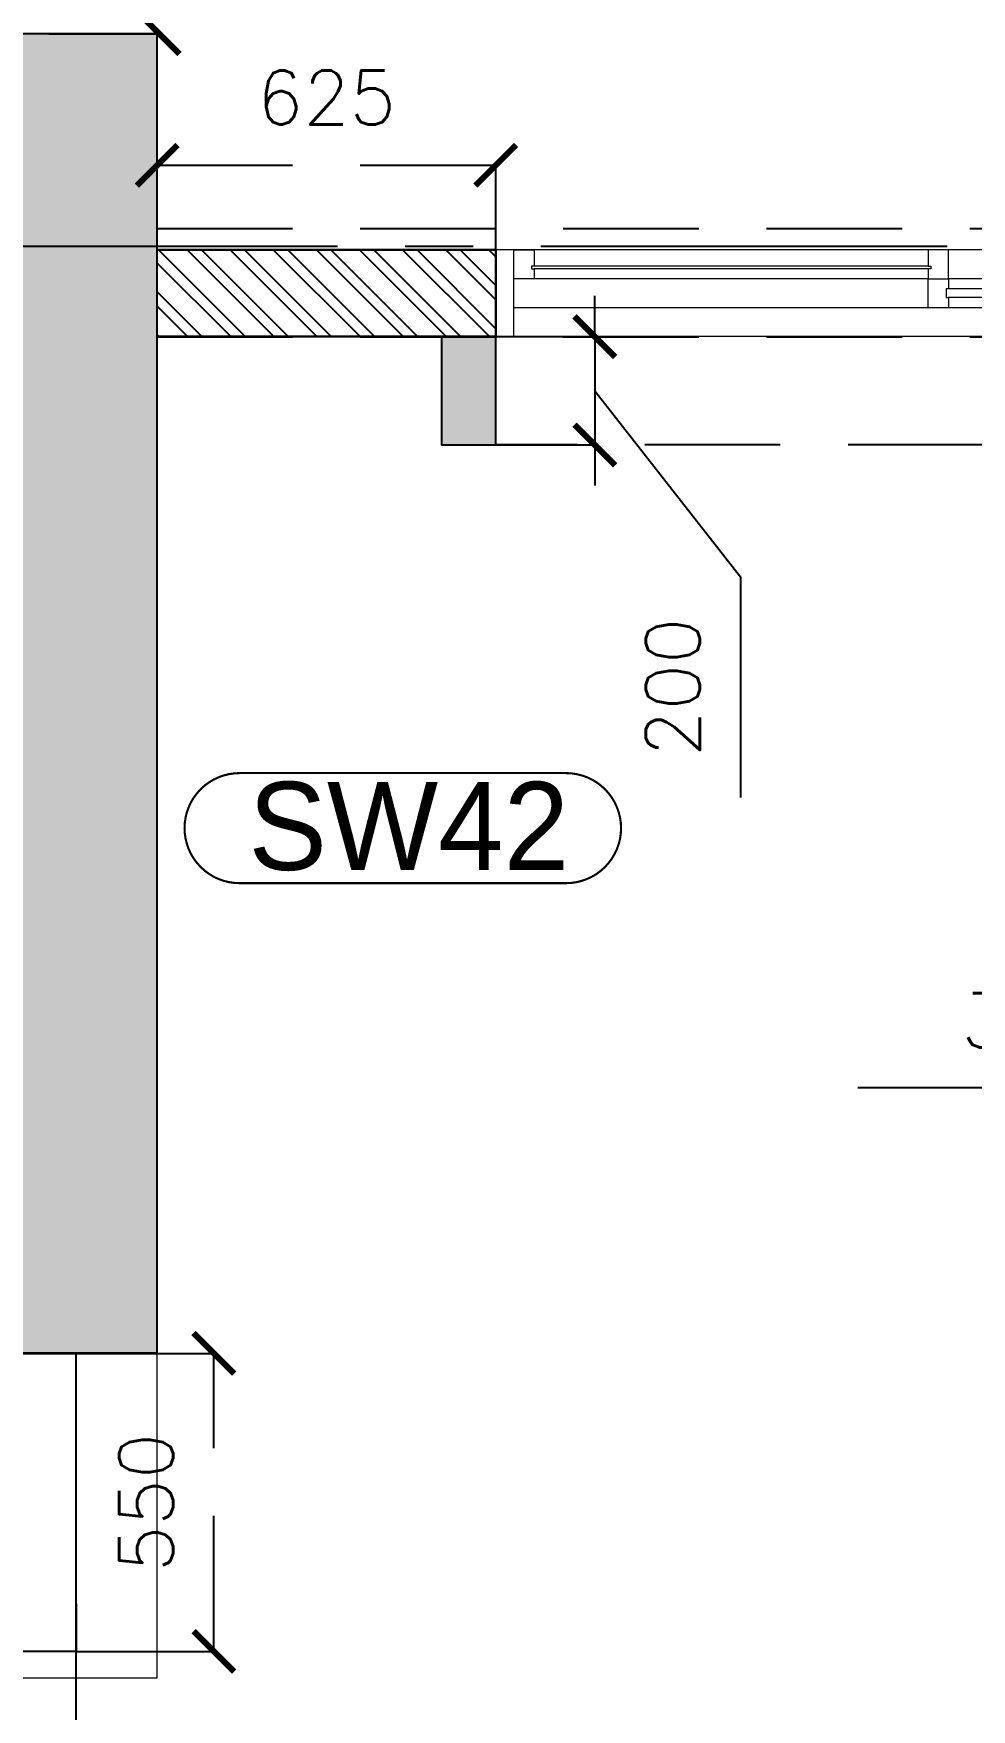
# Model space of a CAD drawing. Header units: millimetres. Extents: x 1167879 to 1231451, y -5731814 to -5645217.
# Drawn here: x 1218434 to 1220165, y -5720267 to -5717174 of the extents above; entities that cross this region are included whole.
import ezdxf

# ---------------------------------------------------------------- set-up
doc = ezdxf.new("R2010")
doc.units = ezdxf.units.MM
doc.header["$LTSCALE"] = 1000
doc.header["$MEASUREMENT"] = 0
for name, pattern in [('$2$AUDIT_D_120904163729-0', [0]), ('$5$HIDDEN', [0.375, 0.25, -0.125]), ('3BHK-A$0$AUDIT_D_120904163729-0', [0]), ('AUDIT_D_120904163729-0', [0]), ('T8 - TYPICAL FLOOR CORE$0$HIDDEN', [0.375, 0.25, -0.125]), ('T8(T9 IS SIMILAR) - DIMENSION & TEXTING$0$HIDDEN', [0.375, 0.25, -0.125]), ('T8(T9 IS SIMILAR) - TYPICAL FLOOR ELEVATION$0$AUDIT_D_120904163729-0', [0]), ('T8(T9 IS SIMILAR) - TYPICAL FLOOR ELEVATION$0$HIDDEN', [0.375, 0.25, -0.125]), ('T8(T9 IS SIMILAR)$0$$0$HIDDEN', [0.375, 0.25, -0.125]), ('T8_REFUGE COLUMNS$0$CENTER2', [1.125, 0.75, -0.125, 0.125, -0.125])]:
    doc.linetypes.add(name, pattern=pattern)
doc.layers.get('0').update_dxf_attribs({"linetype": 'AUDIT_D_120904163729-0'})
for name, color, linetype in [('$1$A-DIM', 1, '$2$AUDIT_D_120904163729-0'), ('3BHK-A$0$A-HATCH -160', 251, '3BHK-A$0$AUDIT_D_120904163729-0'), ('T8 - TYPICAL FLOOR CORE$0$A-SLAB SUNK-AC LEDGES', 251, 'T8 - TYPICAL FLOOR CORE$0$HIDDEN'), ('T8(T9 IS SIMILAR) - DIMENSION & TEXTING$0$A-DIMENSIONS', 2, 'T8(T9 IS SIMILAR) - DIMENSION & TEXTING$0$HIDDEN'), ('T8(T9 IS SIMILAR) - TYPICAL FLOOR ELEVATION$0$A-DIM', 1, 'T8(T9 IS SIMILAR) - TYPICAL FLOOR ELEVATION$0$AUDIT_D_120904163729-0'), ('T8(T9 IS SIMILAR) - TYPICAL FLOOR ELEVATION$0$A-WALL HATCH', 252, 'T8(T9 IS SIMILAR) - TYPICAL FLOOR ELEVATION$0$AUDIT_D_120904163729-0'), ('T8(T9 IS SIMILAR) - TYPICAL FLOOR ELEVATION$0$A-WALL-FEATURES', 6, 'T8(T9 IS SIMILAR) - TYPICAL FLOOR ELEVATION$0$AUDIT_D_120904163729-0'), ('T8(T9 IS SIMILAR)$0$$6$a-beam 2', 50, 'Continuous'), ('T8(T9 IS SIMILAR)$0$S-BEAM', 20, 'T8(T9 IS SIMILAR)$0$$0$HIDDEN'), ('T8_REFUGE COLUMNS$0$A-CENTERLINE', 193, 'T8_REFUGE COLUMNS$0$CENTER2'), ('T8_REFUGE COLUMNS$0$A-RCC COLS', 3, 'Continuous'), ('T8_TYPICAL COLUMNS$0$A-RCC COLS', 3, 'Continuous')]:
    doc.layers.add(name, color=color, linetype=linetype)
for name, color, linetype, lineweight in [('3BHK-A$0$A-WALL- 160', 6, 'Continuous', 30), ('3BHK-A$0$Window', 4, 'Continuous', 20), ('T8(T9 IS SIMILAR)$0$D&W', 8, 'Continuous', 25), ('T8_REFUGE COLUMNS$0$A-COLUMN NO size reduce', 81, 'Continuous', 25)]:
    doc.layers.add(name, color=color, linetype=linetype, lineweight=lineweight)
doc.layers.add('A-BUA COMMON AREAS LEDGES', color=85, linetype='Continuous', lineweight=15, plot=False)
doc.layers.add('T8_REFUGE COLUMNS$0$COL-HATCH', color=7, linetype='Continuous', lineweight=25, true_color=0xa3a3a3)
doc.styles.add('$6$Romans 1', font='romans.shx', dxfattribs={"height": 100})
doc.styles.add('T8(T9 IS SIMILAR) - DIMENSION & TEXTING$0$Romans 1', font='romans.shx', dxfattribs={"height": 100})
doc.styles.add('T8(T9 IS SIMILAR) - TYPICAL FLOOR ELEVATION$0$Romans 1', font='romans.shx', dxfattribs={"height": 100})
doc.styles.add('T8_REFUGE COLUMNS$0$STANDARD', font='GOTHIC.TTF')
doc.dimstyles.new('$2$ALPINE S', dxfattribs={"dimscale": 0, "dimtxt": 100, "dimasz": 75, "dimexe": 0, "dimexo": 0, "dimgap": 75, "dimtad": 1, "dimdec": 0, "dimzin": 0, "dimdsep": 46, "dimtxsty": '$6$Romans 1', "dimblk": '$6$_ArchTick', "dimcen": 0.09, "dimclrd": 256, "dimclre": 256, "dimclrt": 7, "dimadec": 0, "dimazin": 0, "dimtfac": 1, "dimtdec": 0, "dimtofl": 0, "dimtmove": 1, "dimatfit": 0, "dimldrblk": '$2$_Open90', "dimfxl": 1, "dimtolj": 1, "dimtzin": 0, "dimarcsym": 0})
doc.dimstyles.new('T8(T9 IS SIMILAR) - DIMENSION & TEXTING$0$ALPINE S', dxfattribs={"dimscale": 0, "dimtxt": 100, "dimasz": 75, "dimexe": 0, "dimexo": 0, "dimgap": 75, "dimtad": 1, "dimdec": 0, "dimzin": 0, "dimdsep": 46, "dimtxsty": 'T8(T9 IS SIMILAR) - DIMENSION & TEXTING$0$Romans 1', "dimblk": 'T8(T9 IS SIMILAR) - DIMENSION & TEXTING$0$_ArchTick', "dimcen": 0.09, "dimclrd": 256, "dimclre": 256, "dimclrt": 7, "dimadec": 0, "dimazin": 0, "dimtfac": 1, "dimtdec": 0, "dimtofl": 0, "dimtmove": 1, "dimatfit": 0, "dimldrblk": 'T8(T9 IS SIMILAR) - DIMENSION & TEXTING$0$_Open90', "dimfxl": 1, "dimtolj": 1, "dimtzin": 0, "dimarcsym": 0})
doc.dimstyles.new('T8(T9 IS SIMILAR) - TYPICAL FLOOR ELEVATION$0$ALPINE S', dxfattribs={"dimscale": 0, "dimtxt": 100, "dimasz": 75, "dimexe": 0, "dimexo": 0, "dimgap": 75, "dimtad": 1, "dimdec": 0, "dimzin": 0, "dimdsep": 46, "dimtxsty": 'T8(T9 IS SIMILAR) - TYPICAL FLOOR ELEVATION$0$Romans 1', "dimblk": 'T8(T9 IS SIMILAR) - TYPICAL FLOOR ELEVATION$0$_ArchTick', "dimcen": 0.09, "dimclrd": 256, "dimclre": 256, "dimclrt": 7, "dimadec": 0, "dimazin": 0, "dimtfac": 1, "dimtdec": 0, "dimtofl": 0, "dimtmove": 1, "dimatfit": 0, "dimldrblk": 'T8(T9 IS SIMILAR) - TYPICAL FLOOR ELEVATION$0$_Open90', "dimfxl": 1, "dimtolj": 1, "dimtzin": 0, "dimarcsym": 0})

# ---------------------------------------------------------------- blocks, each defined once
blk = doc.blocks.new('T8(T9 IS SIMILAR) - DIMENSION & TEXTING$0$_ArchTick')
at = {"color": 0, "linetype": 'ByBlock', "const_width": 0.15}
blk.add_lwpolyline([(-0.5, -0.5), (0.5, 0.5)], dxfattribs=at)
blk = doc.blocks.new('*D403')
at = {"layer": 'T8(T9 IS SIMILAR) - DIMENSION & TEXTING$0$A-DIMENSIONS', "linetype": 'T8(T9 IS SIMILAR) - DIMENSION & TEXTING$0$HIDDEN', "lineweight": -2, "transparency": 16777216}
for p, q in [((1218661.9, -5717573.6), (1218661.9, -5717417.3)), ((1219286.8, -5717573.6), (1219286.8, -5717417.3))]:
    blk.add_line(p, q, dxfattribs=at)
at = {"layer": 'T8(T9 IS SIMILAR) - DIMENSION & TEXTING$0$A-DIMENSIONS', "lineweight": -2, "transparency": 16777216}
blk.add_line((1218661.9, -5717417.3), (1219286.8, -5717417.3), dxfattribs=at)
at = {"layer": 'T8(T9 IS SIMILAR) - DIMENSION & TEXTING$0$A-DIMENSIONS', "linetype": 'ByBlock', "lineweight": -2, "transparency": 16777216, "xscale": 75, "yscale": 75, "zscale": 75, "rotation": 180}
blk.add_blockref('T8(T9 IS SIMILAR) - DIMENSION & TEXTING$0$_ArchTick', (1218661.9, -5717417.3), dxfattribs=at)
at = {"layer": 'T8(T9 IS SIMILAR) - DIMENSION & TEXTING$0$A-DIMENSIONS', "linetype": 'ByBlock', "lineweight": -2, "transparency": 16777216, "xscale": 75, "yscale": 75, "zscale": 75}
blk.add_blockref('T8(T9 IS SIMILAR) - DIMENSION & TEXTING$0$_ArchTick', (1219286.8, -5717417.3), dxfattribs=at)
at = {"layer": 'T8(T9 IS SIMILAR) - DIMENSION & TEXTING$0$A-DIMENSIONS', "color": 7, "linetype": 'ByBlock', "transparency": 16777216, "insert": (1218974.4, -5717292.3), "char_height": 100, "attachment_point": 5, "style": 'T8(T9 IS SIMILAR) - DIMENSION & TEXTING$0$Romans 1'}
blk.add_mtext('\\A1;625', dxfattribs=at)
blk = doc.blocks.new('T8(T9 IS SIMILAR) - DIMENSION & TEXTING$0$_Open90')
at = {"color": 0, "linetype": 'ByBlock', "lineweight": -2}
for p, q in [((-0.5, 0.5), (0, 0)), ((0, 0), (-1, 0)), ((0, 0), (-0.5, -0.5))]:
    blk.add_line(p, q, dxfattribs=at)
blk = doc.blocks.new('*D219')
at = {"layer": 'T8(T9 IS SIMILAR) - DIMENSION & TEXTING$0$A-DIMENSIONS', "linetype": 'T8(T9 IS SIMILAR) - DIMENSION & TEXTING$0$HIDDEN', "lineweight": -2, "transparency": 16777216}
for p, q in [((1218462.3, -5715724), (1218665.6, -5715724)), ((1218462.4, -5717174.5), (1218665.6, -5717174.5))]:
    blk.add_line(p, q, dxfattribs=at)
at = {"layer": 'T8(T9 IS SIMILAR) - DIMENSION & TEXTING$0$A-DIMENSIONS', "lineweight": -2, "transparency": 16777216}
blk.add_line((1218665.6, -5715724), (1218665.6, -5717174.5), dxfattribs=at)
at = {"layer": 'T8(T9 IS SIMILAR) - DIMENSION & TEXTING$0$A-DIMENSIONS', "linetype": 'ByBlock', "lineweight": -2, "transparency": 16777216, "xscale": 75, "yscale": 75, "zscale": 75}
for p, rotation in [((1218665.6, -5715724), 90), ((1218665.6, -5717174.5), 270)]:
    blk.add_blockref('T8(T9 IS SIMILAR) - DIMENSION & TEXTING$0$_ArchTick', p, dxfattribs=dict(at, rotation=rotation))
at = {"layer": 'T8(T9 IS SIMILAR) - DIMENSION & TEXTING$0$A-DIMENSIONS', "color": 7, "linetype": 'ByBlock', "transparency": 16777216, "insert": (1218540.6, -5716449.2), "char_height": 100, "attachment_point": 5, "rotation": 90, "style": 'T8(T9 IS SIMILAR) - DIMENSION & TEXTING$0$Romans 1'}
blk.add_mtext('\\A1;1450', dxfattribs=at)
blk = doc.blocks.new('*D185')
at = {"layer": 'T8(T9 IS SIMILAR) - DIMENSION & TEXTING$0$A-DIMENSIONS', "linetype": 'T8(T9 IS SIMILAR) - DIMENSION & TEXTING$0$HIDDEN', "lineweight": -2, "transparency": 16777216}
for p, q in [((1216462.3, -5720159.9), (1216462.3, -5720372.9)), ((1218512.1, -5720159.9), (1218512.1, -5720372.9))]:
    blk.add_line(p, q, dxfattribs=at)
at = {"layer": 'T8(T9 IS SIMILAR) - DIMENSION & TEXTING$0$A-DIMENSIONS', "lineweight": -2, "transparency": 16777216}
blk.add_line((1216462.3, -5720372.9), (1218512.1, -5720372.9), dxfattribs=at)
at = {"layer": 'T8(T9 IS SIMILAR) - DIMENSION & TEXTING$0$A-DIMENSIONS', "linetype": 'ByBlock', "lineweight": -2, "transparency": 16777216, "xscale": 75, "yscale": 75, "zscale": 75, "rotation": 180}
blk.add_blockref('T8(T9 IS SIMILAR) - DIMENSION & TEXTING$0$_ArchTick', (1216462.3, -5720372.9), dxfattribs=at)
at = {"layer": 'T8(T9 IS SIMILAR) - DIMENSION & TEXTING$0$A-DIMENSIONS', "linetype": 'ByBlock', "lineweight": -2, "transparency": 16777216, "xscale": 75, "yscale": 75, "zscale": 75}
blk.add_blockref('T8(T9 IS SIMILAR) - DIMENSION & TEXTING$0$_ArchTick', (1218512.1, -5720372.9), dxfattribs=at)
at = {"layer": 'T8(T9 IS SIMILAR) - DIMENSION & TEXTING$0$A-DIMENSIONS', "color": 7, "linetype": 'ByBlock', "transparency": 16777216, "insert": (1217487.2, -5720247.9), "char_height": 100, "attachment_point": 5, "style": 'T8(T9 IS SIMILAR) - DIMENSION & TEXTING$0$Romans 1'}
blk.add_mtext('\\A1;2050', dxfattribs=at)
blk = doc.blocks.new('*D186')
at = {"layer": 'T8(T9 IS SIMILAR) - DIMENSION & TEXTING$0$A-DIMENSIONS', "linetype": 'T8(T9 IS SIMILAR) - DIMENSION & TEXTING$0$HIDDEN', "lineweight": -2, "transparency": 16777216}
for p, q in [((1218512.1, -5719609.9), (1218766.7, -5719609.9)), ((1218512.1, -5720159.9), (1218766.7, -5720159.9))]:
    blk.add_line(p, q, dxfattribs=at)
at = {"layer": 'T8(T9 IS SIMILAR) - DIMENSION & TEXTING$0$A-DIMENSIONS', "lineweight": -2, "transparency": 16777216}
blk.add_line((1218766.7, -5720159.9), (1218766.7, -5719609.9), dxfattribs=at)
at = {"layer": 'T8(T9 IS SIMILAR) - DIMENSION & TEXTING$0$A-DIMENSIONS', "linetype": 'ByBlock', "lineweight": -2, "transparency": 16777216, "xscale": 75, "yscale": 75, "zscale": 75}
for p, rotation in [((1218766.7, -5719609.9), 90), ((1218766.7, -5720159.9), 270)]:
    blk.add_blockref('T8(T9 IS SIMILAR) - DIMENSION & TEXTING$0$_ArchTick', p, dxfattribs=dict(at, rotation=rotation))
at = {"layer": 'T8(T9 IS SIMILAR) - DIMENSION & TEXTING$0$A-DIMENSIONS', "color": 7, "linetype": 'ByBlock', "transparency": 16777216, "insert": (1218641.7, -5719884.9), "char_height": 100, "attachment_point": 5, "rotation": 90, "style": 'T8(T9 IS SIMILAR) - DIMENSION & TEXTING$0$Romans 1'}
blk.add_mtext('\\A1;550', dxfattribs=at)
blk = doc.blocks.new('T8_REFUGE COLUMNS')
at = {"layer": 'T8_REFUGE COLUMNS$0$COL-HATCH', "linetype": 'ByBlock'}
h = blk.add_hatch(color=256, dxfattribs=at)
h.dxf.hatch_style = 1
h.paths.add_polyline_path([(1218362.1, -5719609.9), (1218662.1, -5719609.9), (1218662.1, -5717174.9), (1218362.1, -5717174.9)])
at = {"layer": 'T8_REFUGE COLUMNS$0$A-CENTERLINE'}
blk.add_line((1223494.9, -5717567.4), (1182495.9, -5717567.4), dxfattribs=at)
at = {"layer": 'T8_REFUGE COLUMNS$0$A-COLUMN NO size reduce', "linetype": 'ByBlock', "const_width": 3.9, "elevation": 0}
blk.add_lwpolyline([(1218814.1, -5718742.1, -1), (1218814.1, -5718539), (1219416.5, -5718539, -1), (1219416.5, -5718742.1)], format="xyb", close=True, dxfattribs=at)
at = {"layer": 'T8_REFUGE COLUMNS$0$A-RCC COLS', "linetype": 'ByBlock'}
blk.add_lwpolyline([(1218362.1, -5719609.9), (1218662.1, -5719609.9), (1218662.1, -5717174.9), (1218362.1, -5717174.9)], close=True, dxfattribs=at)
at = {"layer": 'T8_REFUGE COLUMNS$0$A-COLUMN NO size reduce', "linetype": 'ByBlock', "insert": (1218830.4, -5718555.2, 0), "char_height": 162.5, "attachment_point": 1, "style": 'T8_REFUGE COLUMNS$0$STANDARD'}
blk.add_mtext_dynamic_manual_height_columns('SW42', width=444.685, gutter_width=500, heights=[0], dxfattribs=at)
blk = doc.blocks.new('T8_TYPICAL COLUMNS')
at = {"layer": 'T8_TYPICAL COLUMNS$0$A-RCC COLS', "linetype": 'ByBlock'}
blk.add_blockref('T8_REFUGE COLUMNS', (0, 0), dxfattribs=at)
blk = doc.blocks.new('3BHK-A$0$2400')
at = {"layer": '3BHK-A$0$Window', "color": 1, "lineweight": 13}
for p, q in [((1151176.5, -5692111.9), (1148842.5, -5692111.9)), ((1149607.5, -5692111.9), (1148880, -5692111.9)), ((1149607.5, -5692165.3), (1148880, -5692165.3)), ((1150373.7, -5692165.3), (1149645, -5692165.3)), ((1150411.2, -5692165.3), (1151176.5, -5692165.3)), ((1149607.5, -5692218.6), (1148842.5, -5692218.6)), ((1150373.7, -5692218.6), (1149645, -5692218.6)), ((1151139, -5692218.6), (1150411.2, -5692218.6)), ((1150373.7, -5692271.9), (1148842.5, -5692271.9)), ((1151139, -5692271.9), (1150411.2, -5692271.9))]:
    blk.add_line(p, q, dxfattribs=at)
at = {"layer": '3BHK-A$0$Window', "color": 5, "lineweight": 13}
for p, q in [((1149607.5, -5692142.2), (1148880, -5692142.2)), ((1149607.5, -5692146.7), (1148880, -5692146.7)), ((1150373.7, -5692183.8), (1149645, -5692183.8)), ((1150373.7, -5692200), (1149645, -5692200)), ((1151139, -5692237.2), (1150411.2, -5692237.2)), ((1151139, -5692253.3), (1150411.2, -5692253.3))]:
    blk.add_line(p, q, dxfattribs=at)
at = {"layer": '3BHK-A$0$Window', "color": 4, "lineweight": 13}
for points in [[(1148842.5, -5692111.9), (1148809.5, -5692111.9), (1148809.5, -5692271.9), (1148842.5, -5692271.9)], [(1148880, -5692146.7), (1148880, -5692165.3), (1148842.5, -5692165.3), (1148842.5, -5692111.9), (1148880, -5692111.9), (1148880, -5692142.2), (1148875.5, -5692142.2), (1148875.5, -5692146.7)], [(1149607.5, -5692146.7), (1149607.5, -5692165.3), (1149645, -5692165.3), (1149645, -5692111.9), (1149607.5, -5692111.9), (1149607.5, -5692142.2), (1149612, -5692142.2), (1149612, -5692146.7)], [(1151209.5, -5692111.9), (1151176.5, -5692111.9), (1151176.5, -5692271.9), (1151209.5, -5692271.9)], [(1149645, -5692200), (1149645, -5692218.6), (1149607.5, -5692218.6), (1149607.5, -5692165.3), (1149645, -5692165.3), (1149645, -5692183.8), (1149640.5, -5692183.8), (1149640.5, -5692200)], [(1150373.7, -5692200), (1150373.7, -5692218.6), (1150411.2, -5692218.6), (1150411.2, -5692165.3), (1150373.7, -5692165.3), (1150373.7, -5692183.8), (1150378.2, -5692183.8), (1150378.2, -5692200)], [(1150411.2, -5692253.3), (1150411.2, -5692271.9), (1150373.7, -5692271.9), (1150373.7, -5692218.6), (1150411.2, -5692218.6), (1150411.2, -5692237.2), (1150406.7, -5692237.2), (1150406.7, -5692253.3)], [(1151139, -5692253.3), (1151139, -5692271.9), (1151176.5, -5692271.9), (1151176.5, -5692218.6), (1151139, -5692218.6), (1151139, -5692237.2), (1151143.5, -5692237.2), (1151143.5, -5692253.3)]]:
    blk.add_lwpolyline(points, close=True, dxfattribs=at)
blk = doc.blocks.new('3BHK-A')
at = {"layer": '3BHK-A$0$A-HATCH -160', "linetype": 'ByBlock'}
h = blk.add_hatch(dxfattribs=at)
h.set_pattern_fill('ANSI32', color=256, scale=150)
h.set_pattern_definition([(45, (-0.65, 1285.594), (-39.77475644, 39.77475644), []), (45, (25.864, 1285.594), (-39.77475644, 39.77475644), [])])
h.paths.add_polyline_path([(1193257.7, -5717734.7), (1193882.6, -5717734.7), (1193882.6, -5717574.7), (1193257.7, -5717574.7)])
at = {"layer": '3BHK-A$0$A-WALL- 160', "linetype": 'ByBlock'}
for p, q in [((1193257.7, -5717573.4, 0), (1193257.7, -5717733.4, 0)), ((1193882.6, -5717573.4, 0), (1193257.7, -5717573.4, 0)), ((1193882.6, -5717733.4, 0), (1193257.7, -5717733.4, 0))]:
    blk.add_line(p, q, dxfattribs=at)
at = {"layer": '3BHK-A$0$A-WALL- 160', "linetype": 'ByBlock', "xscale": -1}
blk.add_blockref('3BHK-A$0$2400', (2342067.1, -25461.5, 0), dxfattribs=at)
blk = doc.blocks.new('T8(T9 IS SIMILAR) - TYPICAL FLOOR ELEVATION$0$_ArchTick')
at = {"color": 0, "linetype": 'ByBlock', "const_width": 0.15}
blk.add_lwpolyline([(-0.5, -0.5), (0.5, 0.5)], dxfattribs=at)
blk = doc.blocks.new('*D727')
at = {"layer": 'T8(T9 IS SIMILAR) - TYPICAL FLOOR ELEVATION$0$A-DIM', "lineweight": -2, "transparency": 16777216}
for p, q in [((1219469.5, -5717733.5), (1219469.5, -5717658.5)), ((1219469.5, -5717733.5), (1219469.5, -5717933.5)), ((1219469.5, -5717833.5), (1219738.6, -5718176.9)), ((1219469.5, -5717933.5), (1219469.5, -5718008.5)), ((1219738.6, -5718176.9), (1219738.6, -5718584))]:
    blk.add_line(p, q, dxfattribs=at)
at = {"layer": 'T8(T9 IS SIMILAR) - TYPICAL FLOOR ELEVATION$0$A-DIM', "linetype": 'T8(T9 IS SIMILAR) - TYPICAL FLOOR ELEVATION$0$HIDDEN', "lineweight": -2, "transparency": 16777216}
for p, q in [((1219286.9, -5717733.5), (1219469.5, -5717733.5)), ((1219286.9, -5717933.5), (1219469.5, -5717933.5))]:
    blk.add_line(p, q, dxfattribs=at)
at = {"layer": 'T8(T9 IS SIMILAR) - TYPICAL FLOOR ELEVATION$0$A-DIM', "linetype": 'ByBlock', "lineweight": -2, "transparency": 16777216, "xscale": 75, "yscale": 75, "zscale": 75}
for p, rotation in [((1219469.5, -5717733.5), 270), ((1219469.5, -5717933.5), 90)]:
    blk.add_blockref('T8(T9 IS SIMILAR) - TYPICAL FLOOR ELEVATION$0$_ArchTick', p, dxfattribs=dict(at, rotation=rotation))
at = {"layer": 'T8(T9 IS SIMILAR) - TYPICAL FLOOR ELEVATION$0$A-DIM', "color": 7, "linetype": 'ByBlock', "transparency": 16777216, "insert": (1219613.6, -5718380.5), "char_height": 100, "attachment_point": 5, "rotation": 90, "style": 'T8(T9 IS SIMILAR) - TYPICAL FLOOR ELEVATION$0$Romans 1'}
blk.add_mtext('\\A1;200', dxfattribs=at)
blk = doc.blocks.new('T8(T9 IS SIMILAR) - TYPICAL FLOOR ELEVATION$0$_Open90')
at = {"color": 0, "linetype": 'ByBlock', "lineweight": -2}
for p, q in [((-0.5, 0.5), (0, 0)), ((0, 0), (-1, 0)), ((0, 0), (-0.5, -0.5))]:
    blk.add_line(p, q, dxfattribs=at)
blk = doc.blocks.new('T8 - TYPICAL FLOOR CORE')
at = {"layer": 'T8 - TYPICAL FLOOR CORE$0$A-SLAB SUNK-AC LEDGES', "linetype": 'ByBlock'}
for p, q in [((1218512.1, -5719609.9), (1218512.1, -5720159.9)), ((1218512.1, -5720159.9), (1216462.3, -5720159.9))]:
    blk.add_line(p, q, dxfattribs=at)
blk = doc.blocks.new('$6$_ArchTick')
at = {"color": 0, "linetype": 'ByBlock', "const_width": 0.15}
blk.add_lwpolyline([(-0.5, -0.5), (0.5, 0.5)], dxfattribs=at)
blk = doc.blocks.new('*D67')
at = {"layer": '$1$A-DIM', "lineweight": -2, "transparency": 16777216}
for p, q in [((37180, -320.2), (35122.8, -320.2)), ((37480, -320.2), (37555, -320.2))]:
    blk.add_line(p, q, dxfattribs=at)
at = {"layer": '$1$A-DIM', "linetype": '$5$HIDDEN', "lineweight": -2, "transparency": 16777216}
for p, q in [((37180, -561.5), (37180, -320.2)), ((37480, -561.5), (37480, -320.2))]:
    blk.add_line(p, q, dxfattribs=at)
at = {"layer": '$1$A-DIM', "linetype": 'ByBlock', "lineweight": -2, "transparency": 16777216, "xscale": 75, "yscale": 75, "zscale": 75}
blk.add_blockref('$6$_ArchTick', (37180, -320.2), dxfattribs=at)
at = {"layer": '$1$A-DIM', "linetype": 'ByBlock', "lineweight": -2, "transparency": 16777216, "xscale": 75, "yscale": 75, "zscale": 75, "rotation": 180}
blk.add_blockref('$6$_ArchTick', (37480, -320.2), dxfattribs=at)
at = {"layer": '$1$A-DIM', "color": 7, "linetype": 'ByBlock', "transparency": 16777216, "insert": (36076.4, -195.2), "char_height": 100, "attachment_point": 5, "style": '$6$Romans 1'}
blk.add_mtext('\\A1;300 PROJ. AT 2ND FL.', dxfattribs=at)
blk = doc.blocks.new('$2$_Open90')
at = {"color": 0, "linetype": 'ByBlock', "lineweight": -2}
for p, q in [((-0.5, 0.5), (0, 0)), ((0, 0), (-1, 0)), ((0, 0), (-0.5, -0.5))]:
    blk.add_line(p, q, dxfattribs=at)
blk = doc.blocks.new('T8(T9 IS SIMILAR) - DIMENSION & TEXTING')
at = {"layer": 'T8(T9 IS SIMILAR) - DIMENSION & TEXTING$0$A-DIMENSIONS', "linetype": 'ByBlock'}
for base, p1, p2, picture, middle in [((1218665.6045, -5717174.4621), (1218462.3346, -5715723.976), (1218462.3664, -5717174.4621, 0.4896), '*D219', (1218540.6045, -5716449.2191)), ((1218766.7, -5719609.9), (1218512.1, -5720159.9), (1218512.1, -5719609.9), '*D186', (1218641.7, -5719884.9))]:
    dim = blk.add_linear_dim(base=base, p1=p1, p2=p2, angle=90, dimstyle='T8(T9 IS SIMILAR) - DIMENSION & TEXTING$0$ALPINE S', override={"dimscale": 1, "dimfxl": 5, "dimarcsym": 1}, dxfattribs=at)
    dim.commit()
    dim.dimension.update_dxf_attribs({"geometry": picture, "text_midpoint": middle})
for base, p1, p2, picture, middle in [((1219286.8, -5717417.3, 0.5), (1218661.9, -5717573.6, 0.5), (1219286.8, -5717573.6, 0.5), '*D403', (1218974.4, -5717292.3, 0.5)), ((1218512.1, -5720372.9), (1216462.3, -5720159.9), (1218512.1, -5720159.9), '*D185', (1217487.2, -5720247.9))]:
    dim = blk.add_linear_dim(base=base, p1=p1, p2=p2, dimstyle='T8(T9 IS SIMILAR) - DIMENSION & TEXTING$0$ALPINE S', override={"dimscale": 1, "dimfxl": 5, "dimarcsym": 1}, dxfattribs=at)
    dim.commit()
    dim.dimension.update_dxf_attribs({"geometry": picture, "text_midpoint": middle})
blk = doc.blocks.new('T8(T9 IS SIMILAR) - TYPICAL FLOOR ELEVATION')
at = {"layer": 'T8(T9 IS SIMILAR) - TYPICAL FLOOR ELEVATION$0$A-WALL HATCH', "linetype": 'ByBlock'}
h = blk.add_hatch(dxfattribs=at)
h.set_pattern_fill('ZIGZAG', color=256, scale=250)
h.set_pattern_definition([(0, (0, 0), (31.25, 31.25), [31.25, -31.25]), (90, (31.25, 0), (-31.25, 31.25), [31.25, -31.25])])
h.paths.add_polyline_path([(1186332.7, -5719983.5), (1186332.7, -5719683.5), (1186432.7, -5719683.5), (1186432.7, -5719883.5), (1186982.7, -5719883.5), (1186982.7, -5719523.5), (1187082.7, -5719523.5), (1187082.7, -5719983.5)])
h.paths.add_polyline_path([(1190232.7, -5719983.5), (1190232.7, -5719683.5), (1190132.7, -5719683.5), (1190132.7, -5719883.5), (1189582.7, -5719883.5), (1189582.7, -5719523.5), (1189482.7, -5719523.5), (1189482.7, -5719983.5)])
h.paths.add_polyline_path([(1190857.7, -5717933.5), (1190857.7, -5717733.5), (1190757.7, -5717733.5), (1190757.7, -5717933.5)])
h.paths.add_polyline_path([(1193357.7, -5717733.5), (1193357.7, -5717933.5), (1193257.7, -5717933.5), (1193257.7, -5717733.5)])
h.paths.add_polyline_path([(1196632.8, -5709938.8), (1196632.8, -5709738.8), (1196532.8, -5709738.8), (1196532.8, -5709938.8)])
h.paths.add_polyline_path([(1194132, -5709738.8), (1194132, -5709938.8), (1194032, -5709938.8), (1194032, -5709738.8)])
h.paths.add_polyline_path([(1195742.7, -5701889.7), (1196212.8, -5701889.7), (1196212.8, -5702349.7), (1196112.8, -5702349.7), (1196112.8, -5701989.7), (1195742.7, -5701989.7)])
h.paths.add_polyline_path([(1198312.8, -5702349.7), (1198312.8, -5701889.7), (1199132.6, -5701889.7), (1199132.6, -5701989.7), (1198412.8, -5701989.7), (1198412.8, -5702349.7)])
h.paths.add_polyline_path([(1199662.5, -5701090.3), (1199662.5, -5700890.3), (1199762.5, -5700890.3), (1199762.5, -5701090.3)])
h.paths.add_polyline_path([(1201862.6, -5700890.3), (1201862.6, -5701090.3), (1201962.6, -5701090.3), (1201962.6, -5700890.3)])
h.paths.add_polyline_path([(1210681.9, -5700890.3), (1210681.9, -5701090.3), (1210581.9, -5701090.3), (1210581.9, -5700890.3)])
h.paths.add_polyline_path([(1212882, -5701090.3), (1212882, -5700890.3), (1212782, -5700890.3), (1212782, -5701090.3)])
h.paths.add_polyline_path([(1214231.8, -5702349.7), (1214231.8, -5701889.7), (1213412.3, -5701889.7), (1213412.3, -5701989.7), (1214131.8, -5701989.7), (1214131.8, -5702349.7)])
h.paths.add_polyline_path([(1216801.9, -5701889.7), (1216331.8, -5701889.7), (1216331.8, -5702349.7), (1216431.8, -5702349.7), (1216431.8, -5701989.7), (1216801.9, -5701989.7)])
h.paths.add_polyline_path([(1215911.7, -5709938.8), (1215911.7, -5709738.8), (1216011.7, -5709738.8), (1216011.7, -5709938.8)])
h.paths.add_polyline_path([(1218412.5, -5709738.8), (1218412.5, -5709938.8), (1218512.5, -5709938.8), (1218512.5, -5709738.8)])
h.paths.add_polyline_path([(1221686.9, -5717933.5), (1221686.9, -5717733.5), (1221786.9, -5717733.5), (1221786.9, -5717933.5)])
h.paths.add_polyline_path([(1219186.9, -5717733.5), (1219186.9, -5717933.5), (1219286.9, -5717933.5), (1219286.9, -5717733.5)])
h.paths.add_polyline_path([(1222311.8, -5719983.5), (1222311.8, -5719683.5), (1222411.8, -5719683.5), (1222411.8, -5719883.5), (1222961.8, -5719883.5), (1222961.8, -5719523.5), (1223061.8, -5719523.5), (1223061.8, -5719983.5)])
h.paths.add_polyline_path([(1226211.8, -5719983.5), (1226211.8, -5719683.5), (1226111.8, -5719683.5), (1226111.8, -5719883.5), (1225561.8, -5719883.5), (1225561.8, -5719523.5), (1225461.8, -5719523.5), (1225461.8, -5719983.5)])
h.paths.add_polyline_path([(1217001.9, -5727584.6), (1216901.9, -5727584.6), (1216901.9, -5727784.6), (1216356.8, -5727784.6), (1216356.8, -5727424.6), (1216256.8, -5727424.6), (1216256.8, -5727884.6), (1217001.9, -5727884.6)])
h.paths.add_polyline_path([(1214156.8, -5727424.6), (1214056.8, -5727424.6), (1214056.8, -5727784.6), (1213412.3, -5727784.6), (1213412.3, -5727884.6), (1214156.8, -5727884.6)])
h.paths.add_polyline_path([(1210681.9, -5728884), (1210681.9, -5728684), (1210581.9, -5728684), (1210581.9, -5728884)])
h.paths.add_polyline_path([(1212882, -5728684), (1212882, -5728884), (1212782, -5728884), (1212782, -5728684)])
h.paths.add_polyline_path([(1201862.6, -5728884), (1201862.6, -5728684), (1201962.6, -5728684), (1201962.6, -5728884)])
h.paths.add_polyline_path([(1199662.5, -5728684), (1199662.5, -5728884), (1199762.5, -5728884), (1199762.5, -5728684)])
h.paths.add_polyline_path([(1198387.7, -5727424.6), (1198487.7, -5727424.6), (1198487.7, -5727784.6), (1199132.3, -5727784.6), (1199132.3, -5727884.6), (1198387.7, -5727884.6)])
h.paths.add_polyline_path([(1195542.6, -5727584.6), (1195642.6, -5727584.6), (1195642.6, -5727784.6), (1196187.7, -5727784.6), (1196187.7, -5727424.6), (1196287.7, -5727424.6), (1196287.7, -5727884.6), (1195542.6, -5727884.6)])
at = {"layer": 'T8(T9 IS SIMILAR) - TYPICAL FLOOR ELEVATION$0$A-WALL-FEATURES', "color": 8, "linetype": 'T8(T9 IS SIMILAR) - TYPICAL FLOOR ELEVATION$0$HIDDEN'}
blk.add_line((1221686.9, -5717933.5, 0), (1219286.9, -5717933.5, 0), dxfattribs=at)
at = {"layer": 'T8(T9 IS SIMILAR) - TYPICAL FLOOR ELEVATION$0$A-WALL-FEATURES', "linetype": 'ByBlock', "elevation": 0}
blk.add_lwpolyline([(1219186.9, -5717733.5), (1219186.9, -5717933.5), (1219286.9, -5717933.5), (1219286.9, -5717733.5)], close=True, dxfattribs=at)
at = {"layer": 'T8(T9 IS SIMILAR) - TYPICAL FLOOR ELEVATION$0$A-DIM', "linetype": 'ByBlock'}
dim = blk.add_linear_dim(base=(1219469.5, -5717933.5), p1=(1219286.9, -5717733.5, 0), p2=(1219286.9, -5717933.5, 0), angle=90, dimstyle='T8(T9 IS SIMILAR) - TYPICAL FLOOR ELEVATION$0$ALPINE S', override={"dimscale": 1, "dimfxl": 5, "dimarcsym": 1}, dxfattribs=at)
dim.commit()
dim.dimension.update_dxf_attribs({"geometry": '*D727', "text_midpoint": (1219738.6, -5718251.9), "dimtype": 128})
blk = doc.blocks.new('T8(T9 IS SIMILAR)')
at = {"layer": 'T8(T9 IS SIMILAR)$0$D&W', "linetype": 'ByBlock', "xscale": -1}
blk.add_blockref('3BHK-A', (2412544.6, 0, 0.5), dxfattribs=at)
at = {"layer": 'T8(T9 IS SIMILAR)$0$D&W', "linetype": 'ByBlock'}
blk.add_blockref('T8(T9 IS SIMILAR) - TYPICAL FLOOR ELEVATION', (0, 0), dxfattribs=at)
blk.add_blockref('T8 - TYPICAL FLOOR CORE', (0, 0), dxfattribs=at)
blk.add_blockref('T8_TYPICAL COLUMNS', (0, 0), dxfattribs=at)
at = {"layer": 'T8(T9 IS SIMILAR)$0$$6$a-beam 2', "linetype": 'ByBlock'}
blk.add_blockref('T8(T9 IS SIMILAR) - DIMENSION & TEXTING', (0, 0), dxfattribs=at)
at = {"layer": 'T8(T9 IS SIMILAR)$0$S-BEAM'}
for p, q in [((1218661.5, -5717533.7, -0.5), (1222311.3, -5717533.7, -0.4)), ((1218661.5, -5717733.7, -0.5), (1222311.3, -5717733.7, -0.4))]:
    blk.add_line(p, q, dxfattribs=at)
at = {"layer": 'T8(T9 IS SIMILAR)$0$S-BEAM', "elevation": -0.2}
blk.add_lwpolyline([(1218511.9, -5719608.2), (1218512.3, -5720159.7), (1216462, -5720160)], dxfattribs=at)
blk = doc.blocks.new('2ndflproj')
at = {"layer": '$1$A-DIM', "linetype": 'ByBlock'}
dim = blk.add_linear_dim(base=(37180, -320.2), p1=(37480, -561.5), p2=(37180, -561.5, 0.6), angle=180, text='<> PROJ. AT 2ND FL.', dimstyle='$2$ALPINE S', override={"dimscale": 1, "dimtmove": 0, "dimfxl": 5, "dimarcsym": 1}, dxfattribs=at)
dim.commit()
dim.dimension.update_dxf_attribs({"geometry": '*D67', "text_midpoint": (36076.4, -195.2)})

msp = doc.modelspace()

# ---------------------------------------------------------------- linework, layer by layer
at = {"layer": 'A-BUA COMMON AREAS LEDGES', "linetype": 'ByBlock', "elevation": 0.6}
msp.add_lwpolyline([(1218662.2, -5719608.7), (1216462.7, -5719608.7), (1216462.7, -5720208.7), (1218662.2, -5720208.7)], close=True, dxfattribs=at)

# ---------------------------------------------------------------- next in the draw order: block references
at = {"linetype": 'ByBlock'}
msp.add_blockref('T8(T9 IS SIMILAR) - DIMENSION & TEXTING', (0, 0), dxfattribs=at)

# ---------------------------------------------------------------- next in the draw order: block references
msp.add_blockref('T8(T9 IS SIMILAR)', (0, 0), dxfattribs=at)

# ---------------------------------------------------------------- next in the draw order: block references
msp.add_blockref('2ndflproj', (1184832.1, -5718799.9), dxfattribs=at)

doc.saveas('drawing.dxf')
